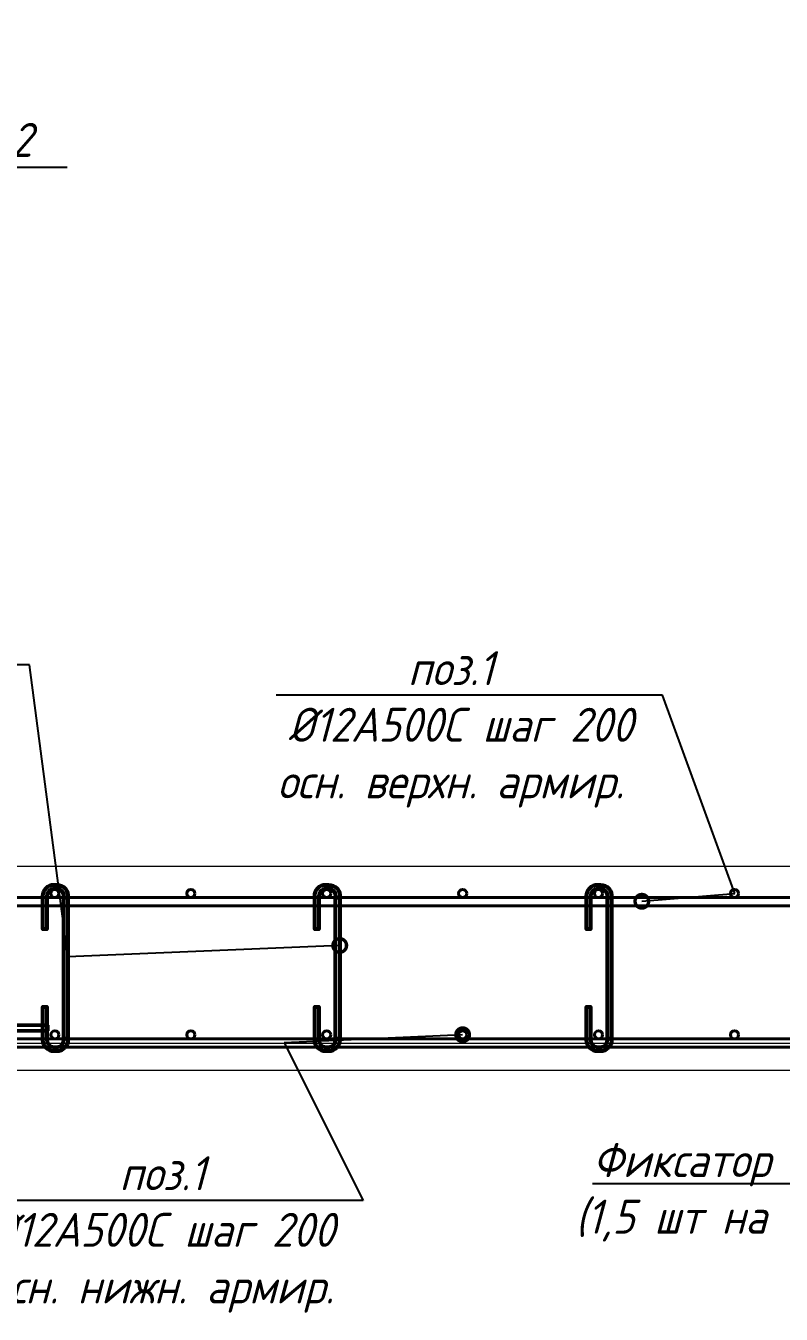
# Model space of a CAD drawing. Header units: millimetres. Extents: x 504091 to 2165846, y 135022 to 442887.
# Drawn here: x 1538232 to 1539344, y 249267 to 251164 of the extents above; entities that cross this region are included whole.
import ezdxf
from ezdxf import colors
from ezdxf.entities.mleader import LeaderData, LeaderLine
from ezdxf.math import Vec2, Vec3

# ---------------------------------------------------------------- set-up
doc = ezdxf.new("R2010")
doc.units = ezdxf.units.MM
doc.layers.add('!Defpoints', color=255, linetype='Continuous', lineweight=5, plot=False)
for name, color, linetype, lineweight in [('Арматура 12', 26, 'Continuous', 50), ('К_Арматура 8', 134, 'Continuous', 50), ('КР_Арматура 12', 174, 'Continuous', 40), ('Монолит тонкий', 204, 'Continuous', 9), ('Размер', 7, 'Continuous', 13), ('Размеры КР', 164, 'Continuous', 9)]:
    doc.layers.add(name, color=color, linetype=linetype, lineweight=lineweight)
doc.styles.add('GOST 2.304_new', font='isocpeur.ttf', dxfattribs={"width": 0.9, "oblique": 15})

# ---------------------------------------------------------------- blocks, each defined once
blk = doc.blocks.new('A$C087e266e')
at = {"layer": 'К_Арматура 8', "ltscale": 40}
for p, q in [((-29.1, 68.4), (-29.1, -93.2)), ((-21.1, 68.4), (-21.1, -93.2)), ((-279.1, -103.2), (-39.1, -103.2)), ((-279.1, -103.2), (-279.1, -111.2)), ((-279.1, -111.2), (-39.1, -111.2)), ((228.9, -103.2), (-11.1, -103.2)), ((228.9, -111.2), (-11.1, -111.2)), ((228.9, -103.2), (228.9, -111.2))]:
    blk.add_line(p, q, dxfattribs=at)
for centre, radius, start, end in [((-25.1, 68.4), 4, 0, 180), ((-39.1, -93.2), 10, 270, 0), ((-11.1, -93.2), 18, 180, 270), ((-11.1, -93.2), 10, 180, 270), ((-39.1, -93.2), 18, 270, 321.0576)]:
    blk.add_arc(centre, radius, start, end, dxfattribs=at)
blk = doc.blocks.new('_DotSmall')
at = {"color": 0, "linetype": 'ByBlock', "lineweight": 35, "const_width": 0.5}
blk.add_lwpolyline([(-0.0625, 0, 1), (0.0625, 0, 1)], format="xyb", close=True, dxfattribs=at)

msp = doc.modelspace()

# ---------------------------------------------------------------- linework, layer by layer
at = {"layer": '!Defpoints', "lineweight": 15, "ltscale": 100}
msp.add_line((1536942.2579, 249666.4674), (1544062.6958, 249666.4674), dxfattribs=at)
at = {"layer": 'Арматура 12', "lineweight": 53, "ltscale": 20}
for points in [[(1538288.3988, 249880.6603, 0.468919726), (1538277.8988, 249893.5642), (1538274.0536, 249893.5642, 0.414213562), (1538263.5536, 249883.0642), (1538263.5536, 249834.1486), (1538257.5536, 249834.1486), (1538257.5536, 249883.0642, -0.414213562), (1538274.0536, 249899.5642), (1538277.8988, 249899.5642, -0.450955437), (1538294.3988, 249880.6603, -0.242110317)], [(1538688.3988, 249880.6603, 0.468919726), (1538677.8988, 249893.5642), (1538674.0536, 249893.5642, 0.414213562), (1538663.5536, 249883.0642), (1538663.5536, 249834.1486), (1538657.5536, 249834.1486), (1538657.5536, 249883.0642, -0.414213562), (1538674.0536, 249899.5642), (1538677.8988, 249899.5642, -0.450955437), (1538694.3988, 249880.6603, -0.242110317)], [(1539088.3988, 249880.6603, 0.468919726), (1539077.8988, 249893.5642), (1539074.0536, 249893.5642, 0.414213562), (1539063.5536, 249883.0642), (1539063.5536, 249834.1486), (1539057.5536, 249834.1486), (1539057.5536, 249883.0642, -0.414213562), (1539074.0536, 249899.5642), (1539077.8988, 249899.5642, -0.450955437), (1539094.3988, 249880.6603, -0.242110317)], [(1538294.3988, 249672.6603), (1538294.3988, 249670.9042, -0.414213562), (1538277.8988, 249654.4042), (1538274.0536, 249654.4042, -0.414213562), (1538257.5536, 249670.9042), (1538257.5536, 249719.8341), (1538263.5536, 249719.8341), (1538263.5536, 249670.9042, 0.414213562), (1538274.0536, 249660.4042), (1538277.8988, 249660.4042, 0.414213562), (1538288.3988, 249670.9042), (1538288.3988, 249672.6603)], [(1538694.3988, 249672.6603), (1538694.3988, 249670.9042, -0.414213562), (1538677.8988, 249654.4042), (1538674.0536, 249654.4042, -0.414213562), (1538657.5536, 249670.9042), (1538657.5536, 249719.8341), (1538663.5536, 249719.8341), (1538663.5536, 249670.9042, 0.414213562), (1538674.0536, 249660.4042), (1538677.8988, 249660.4042, 0.414213562), (1538688.3988, 249670.9042), (1538688.3988, 249672.6603)], [(1539094.3988, 249672.6603), (1539094.3988, 249670.9042, -0.414213562), (1539077.8988, 249654.4042), (1539074.0536, 249654.4042, -0.414213562), (1539057.5536, 249670.9042), (1539057.5536, 249719.8341), (1539063.5536, 249719.8341), (1539063.5536, 249670.9042, 0.414213562), (1539074.0536, 249660.4042), (1539077.8988, 249660.4042, 0.414213562), (1539088.3988, 249670.9042), (1539088.3988, 249672.6603)]]:
    msp.add_lwpolyline(points, format="xyb", dxfattribs=at)
for points in [[(1538288.3988, 249672.6603), (1538288.3988, 249880.6603), (1538294.3988, 249880.6603), (1538294.3988, 249672.6603)], [(1538688.3988, 249672.6603), (1538688.3988, 249880.6603), (1538694.3988, 249880.6603), (1538694.3988, 249672.6603)], [(1539088.3988, 249672.6603), (1539088.3988, 249880.6603), (1539094.3988, 249880.6603), (1539094.3988, 249672.6603)]]:
    msp.add_lwpolyline(points, close=True, dxfattribs=at)
at = {"layer": 'КР_Арматура 12', "ltscale": 12}
for p, q in [((1536962.2579, 249880.6603), (1544062.6958, 249880.6603)), ((1544062.6958, 249880.6603), (1536962.2579, 249880.6603)), ((1536962.2579, 249868.6603), (1544062.6958, 249868.6603)), ((1544062.6958, 249868.6603), (1536962.2579, 249868.6603)), ((1536962.2579, 249672.4674), (1540321.6576, 249672.4674)), ((1544062.6958, 249660.4674), (1536962.2579, 249660.4674))]:
    msp.add_line(p, q, dxfattribs=at)
for centre in [(1538275.2579, 249886.6603), (1538475.2579, 249886.6603), (1538675.2579, 249886.6603), (1538875.2579, 249886.6603), (1539075.2579, 249886.6603), (1539275.2579, 249886.6603), (1538275.2579, 249678.6603), (1538475.2579, 249678.6603), (1538675.2579, 249678.6603), (1538875.2579, 249678.6603), (1539075.2579, 249678.6603), (1539275.2579, 249678.6603)]:
    msp.add_circle(centre, 6, dxfattribs=at)
at = {"layer": 'Монолит тонкий', "lineweight": 15, "ltscale": 100}
for p, q in [((1537442.2579, 249926.6706), (1540302.6576, 249926.6706)), ((1536942.2579, 249626.6706), (1544082.6958, 249626.6706))]:
    msp.add_line(p, q, dxfattribs=at)

# ---------------------------------------------------------------- block references
at = {"layer": 'Размеры КР', "lineweight": 20, "xscale": -1}
msp.add_blockref('A$C087e266e', (1537985.6215, 249795.8705), dxfattribs=at)

# ---------------------------------------------------------------- leaders
at = {"layer": 'Размер', "ltscale": 20}
ml = msp.add_multileader_mtext('Standard', dxfattribs=at)
ml.set_content('\\A1;С-образные стержни С-2 %%C8А240\\Pшаг 400х400\\Pв шахм. порядке ', color=256, style='GOST 2.304_new')
ml.set_leader_properties()
ml.set_arrow_properties(name='DOTSMALL')
ml.build(insert=Vec2(0, 0))
ml.multileader.update_dxf_attribs({"text_left_attachment_type": 6, "text_right_attachment_type": 6, "arrow_head_size": 40})
ctx = ml.context
ctx.base_point, ctx.char_height, ctx.arrow_head_size, ctx.landing_gap_size, ctx.plane_origin = Vec3(1537594.6966, 250956.3282), 50, 40, 0, Vec3(1535331.0774, 280162.5123)
ctx.left_attachment, ctx.right_attachment, ctx.text_align_type = 6, 6, 1
notes = []
notes.append((ctx, [(1, (1, 1, 0), (1537586.6966, 250956.3282), (1, 0), 8, [(0, [(1537342.2138, 250761.4326), (1537360.6566, 251164.3183)], 0, [])])]))
ctx.mtext.insert, ctx.mtext.rotation, ctx.mtext.width, ctx.mtext.alignment, ctx.mtext.flow_direction = Vec3(1537895.6389, 251021.3282), 6.283185307, 691.770084, 2, 5
ml = msp.add_multileader_mtext('Standard', dxfattribs=at)
ml.set_content('\\A1;С-образные стержни\\P С-1 %%C8А240\\Pшаг 400х400\\Pв шахм. порядке ', color=256, style='GOST 2.304_new')
ml.set_leader_properties()
ml.set_arrow_properties(name='DOTSMALL')
ml.build(insert=Vec2(0, 0))
ml.multileader.update_dxf_attribs({"text_left_attachment_type": 6, "text_right_attachment_type": 6, "arrow_head_size": 40})
ctx = ml.context
ctx.base_point, ctx.char_height, ctx.arrow_head_size, ctx.landing_gap_size, ctx.plane_origin = Vec3(1537628.1816, 250223.5022), 50, 40, 0, Vec3(1541362.5357, 280250.087)
ctx.left_attachment, ctx.right_attachment, ctx.text_align_type = 6, 6, 1
notes.append((ctx, [(1, (1, 1, 0), (1538238.0662, 250223.5022), (-1, 0), 8, [(0, [(1538694.3988, 249810.1426), (1538294.3988, 249793.4375)], 0, [])])]))
ctx.mtext.insert, ctx.mtext.width, ctx.mtext.alignment, ctx.mtext.flow_direction = Vec3(1537929.1239, 250288.5022), 896.133701, 2, 5
ml = msp.add_multileader_mtext('Standard', dxfattribs=at)
ml.set_content('\\A1;поз.1\\P %%C12А500С шаг 200\\Pосн. верхн. армир.', color=256, style='GOST 2.304_new')
ml.set_leader_properties()
ml.set_arrow_properties(name='DOTSMALL')
ml.build(insert=Vec2(0, 0))
ml.multileader.update_dxf_attribs({"text_left_attachment_type": 6, "text_right_attachment_type": 6, "arrow_head_size": 40})
ctx = ml.context
ctx.base_point, ctx.char_height, ctx.arrow_head_size, ctx.landing_gap_size, ctx.plane_origin = Vec3(1538554.2925, 250178.4525), 50, 40, 0, Vec3(1536180.9974, 279580.4193)
ctx.left_attachment, ctx.right_attachment, ctx.text_align_type = 6, 6, 1
notes.append((ctx, [(0, (1, 1, 0), (1539169.2798, 250178.4525), (-1, 0), 8, [(1, [(1539138.9559, 249875.2153), (1539275.625, 249886.7562)], 0, [])])]))
ctx.mtext.insert, ctx.mtext.rotation, ctx.mtext.width, ctx.mtext.alignment, ctx.mtext.flow_direction = Vec3(1538857.7862, 250243.4525), 6.283185307, 896.133701, 2, 5
ml = msp.add_multileader_mtext('Standard', dxfattribs=at)
ml.set_content('\\A1;Фиксатор Ф-1 \\P(1,5 шт на 1 м²)', color=256, style='GOST 2.304_new')
ml.set_leader_properties()
ml.set_arrow_properties(name='DOTSMALL')
ml.build(insert=Vec2(0, 0))
ml.multileader.update_dxf_attribs({"text_left_attachment_type": 6, "text_right_attachment_type": 6, "arrow_head_size": 40})
ctx = ml.context
ctx.base_point, ctx.char_height, ctx.arrow_head_size, ctx.landing_gap_size, ctx.plane_origin = Vec3(1539009.5879, 249459.1255), 50, 40, 0, Vec3(1540871.5288, 278521.9916)
ctx.left_attachment, ctx.right_attachment, ctx.text_align_type = 6, 6, 1
notes.append((ctx, [(1, (1, 1, 0), (1539519.306, 249459.1255), (-1, 0), 8, [(1, [(1539640.1849, 249783.4472)], 0, [])])]))
ctx.mtext.insert, ctx.mtext.width, ctx.mtext.alignment, ctx.mtext.flow_direction = Vec3(1539260.4469, 249519.1255), 543.43425, 2, 5
ml = msp.add_multileader_mtext('Standard', dxfattribs=at)
ml.set_content('\\A1;поз.1\\P%%C12А500С шаг 200\\Pосн. нижн. армир.', color=256, style='GOST 2.304_new')
ml.set_leader_properties()
ml.set_arrow_properties(name='DOTSMALL')
ml.build(insert=Vec2(0, 0))
ml.multileader.update_dxf_attribs({"text_left_attachment_type": 6, "text_right_attachment_type": 6, "arrow_head_size": 40})
ctx = ml.context
ctx.base_point, ctx.char_height, ctx.arrow_head_size, ctx.landing_gap_size, ctx.plane_origin = Vec3(1538145.5784, 249434.7793), 50, 40, 0, Vec3(1537171.9288, 278522.9177)
ctx.left_attachment, ctx.right_attachment, ctx.text_align_type = 6, 6, 1
notes.append((ctx, [(0, (1, 1, 0), (1538729.0657, 249434.7793), (-1, 0), 8, [(1, [(1538875.2579, 249678.6603), (1538612.8332, 249666.7563)], 0, [])])]))
ctx.mtext.insert, ctx.mtext.rotation, ctx.mtext.width, ctx.mtext.alignment, ctx.mtext.flow_direction = Vec3(1538433.322, 249499.7793), 6.283185307, 821.237763, 2, 5
for ctx, leaders in notes:
    for number, flags, end, landing, length, lines in leaders:
        leader = LeaderData()
        leader.index, (leader.has_last_leader_line, leader.has_dogleg_vector, leader.attachment_direction) = number, flags
        leader.last_leader_point, leader.dogleg_vector, leader.dogleg_length = Vec3(end), Vec3(landing), length
        for number, points, colour, breaks in lines:
            line = LeaderLine()
            line.index, line.vertices, line.color, line.breaks = number, Vec3.list(points), colors.encode_raw_color(colour), breaks
            leader.lines.append(line)
        ctx.leaders.append(leader)

doc.saveas('drawing.dxf')
